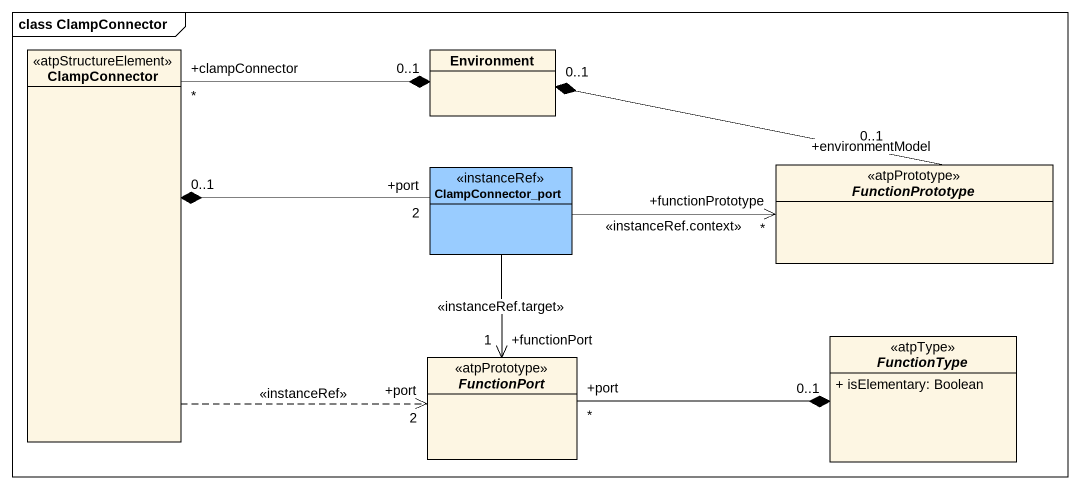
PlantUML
@startuml
mainframe class ClampConnector
hide circle
hide empty members
skinparam classAttributeIconSize 0
class ClampConnector <<atpStructureElement>>
class Environment
class ClampConnector_port <<instanceRef>> #99CCFF
abstract class FunctionPrototype <<atpPrototype>>
abstract class FunctionPort <<atpPrototype>>
abstract class FunctionType <<atpType>> {
  + isElementary: Boolean
}
ClampConnector .right.> "+port\n2" FunctionPort : <<instanceRef>>
Environment "0..1" *-left- "+clampConnector\n*" ClampConnector
Environment "0..1" *-right- "+environmentModel\n0..1" FunctionPrototype
ClampConnector_port "+port\n2" -left-* "0..1" ClampConnector
ClampConnector_port -right-> "+functionPrototype\n*" FunctionPrototype : <<instanceRef.context>>
ClampConnector_port --> "+functionPort\n1" FunctionPort : <<instanceRef.target>>
FunctionType "0..1" *-left- "+port\n*" FunctionPort
@enduml
